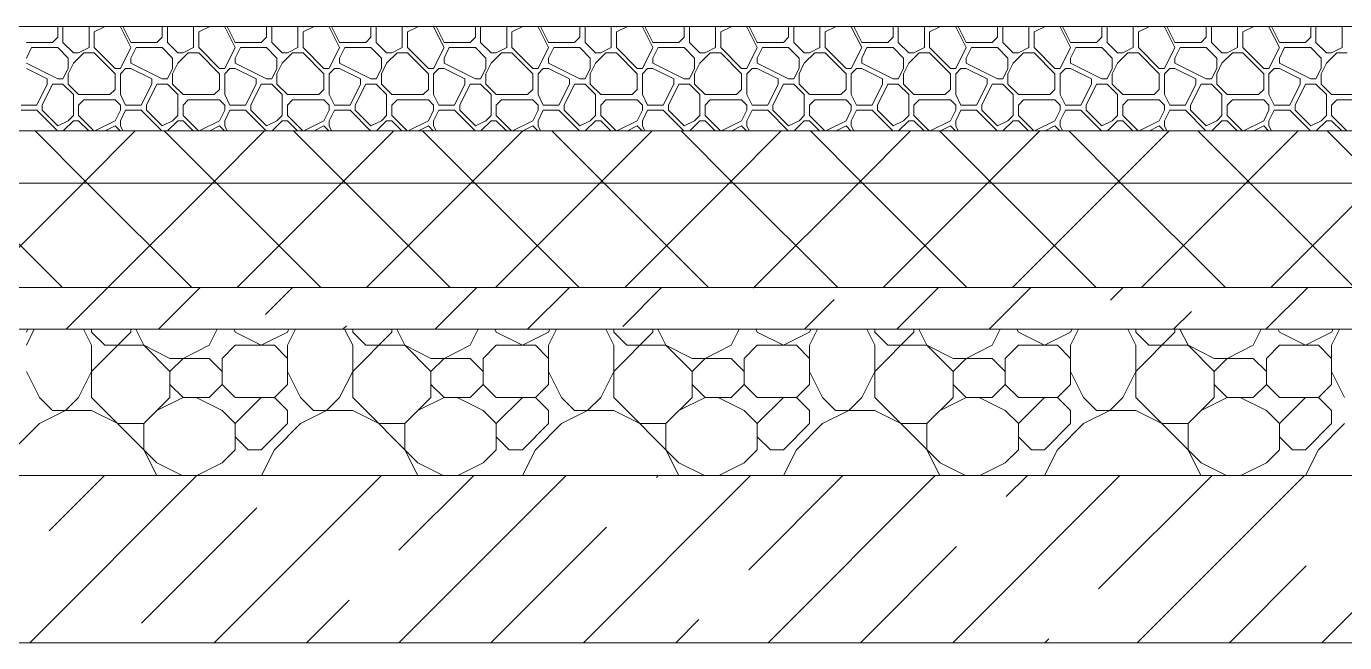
# Model space of a CAD drawing. Header units: millimetres. Extents: x 53645 to 137188, y 78097 to 135533.
# Drawn here: x 77882 to 79144, y 106200 to 106790 of the extents above; entities that cross this region are included whole.
import ezdxf

# ---------------------------------------------------------------- set-up
doc = ezdxf.new("R2010")
doc.units = ezdxf.units.MM
doc.layers.add('hatch', color=7, linetype='Continuous', lineweight=5)
doc.layers.add('Wall2', color=5, linetype='Continuous', lineweight=5)

msp = doc.modelspace()

# ---------------------------------------------------------------- linework, layer by layer
at = {"layer": 'hatch', "color": 251, "ltscale": 100}
for points in [[(77912, 106789.6), (77911.7, 106789.9)], [(77912, 106779.6), (77912, 106789.6)], [(77917, 106789.6), (77917.3, 106789.9)], [(77917, 106774.6), (77917, 106789.6)], [(77942, 106789.6), (77941.7, 106789.9)], [(77942, 106769.6), (77942, 106789.6)], [(77947, 106789.6), (77946.7, 106789.9)], [(77947, 106784.6), (77957.6, 106789.9)], [(77947, 106789.6), (77947.6, 106789.9)], [(77947, 106769.6), (77947, 106784.6)], [(77972, 106789.6), (77971.7, 106789.9)], [(77982, 106769.6), (77972, 106789.6)], [(77982, 106774.6), (77974.3, 106789.9)], [(78012, 106789.6), (78011.7, 106789.9)], [(78012, 106779.6), (78012, 106789.6)], [(78017, 106789.6), (78017.3, 106789.9)], [(78017, 106774.6), (78017, 106789.6)], [(78042, 106789.6), (78041.7, 106789.9)], [(78042, 106769.6), (78042, 106789.6)], [(78047, 106789.6), (78046.7, 106789.9)], [(78047, 106784.6), (78057.6, 106789.9)], [(78047, 106789.6), (78047.6, 106789.9)], [(78047, 106769.6), (78047, 106784.6)], [(78072, 106789.6), (78071.7, 106789.9)], [(78082, 106769.6), (78072, 106789.6)], [(78082, 106774.6), (78074.3, 106789.9)], [(78112, 106789.6), (78111.7, 106789.9)], [(78112, 106779.6), (78112, 106789.6)], [(78117, 106789.6), (78117.3, 106789.9)], [(78117, 106774.6), (78117, 106789.6)], [(78142, 106789.6), (78141.7, 106789.9)], [(78142, 106769.6), (78142, 106789.6)], [(78147, 106789.6), (78146.7, 106789.9)], [(78147, 106784.6), (78157.6, 106789.9)], [(78147, 106789.6), (78147.6, 106789.9)], [(78147, 106769.6), (78147, 106784.6)], [(78172, 106789.6), (78171.7, 106789.9)], [(78182, 106769.6), (78172, 106789.6)], [(78182, 106774.6), (78174.3, 106789.9)], [(78212, 106789.6), (78211.7, 106789.9)], [(78212, 106779.6), (78212, 106789.6)], [(78217, 106789.6), (78217.3, 106789.9)], [(78217, 106774.6), (78217, 106789.6)], [(78242, 106789.6), (78241.7, 106789.9)], [(78242, 106769.6), (78242, 106789.6)], [(78247, 106789.6), (78246.7, 106789.9)], [(78247, 106784.6), (78257.6, 106789.9)], [(78247, 106789.6), (78247.6, 106789.9)], [(78247, 106769.6), (78247, 106784.6)], [(78272, 106789.6), (78271.7, 106789.9)], [(78282, 106769.6), (78272, 106789.6)], [(78282, 106774.6), (78274.3, 106789.9)], [(78312, 106789.6), (78311.7, 106789.9)], [(78312, 106779.6), (78312, 106789.6)], [(78317, 106789.6), (78317.3, 106789.9)], [(78317, 106774.6), (78317, 106789.6)], [(78342, 106789.6), (78341.7, 106789.9)], [(78342, 106769.6), (78342, 106789.6)], [(78347, 106789.6), (78346.7, 106789.9)], [(78347, 106784.6), (78357.6, 106789.9)], [(78347, 106789.6), (78347.6, 106789.9)], [(78347, 106769.6), (78347, 106784.6)], [(78372, 106789.6), (78371.7, 106789.9)], [(78382, 106769.6), (78372, 106789.6)], [(78382, 106774.6), (78374.3, 106789.9)], [(78412, 106789.6), (78411.7, 106789.9)], [(78412, 106779.6), (78412, 106789.6)], [(78417, 106789.6), (78417.3, 106789.9)], [(78417, 106774.6), (78417, 106789.6)], [(78442, 106789.6), (78441.7, 106789.9)], [(78442, 106769.6), (78442, 106789.6)], [(78447, 106789.6), (78446.7, 106789.9)], [(78447, 106784.6), (78457.6, 106789.9)], [(78447, 106789.6), (78447.6, 106789.9)], [(78447, 106769.6), (78447, 106784.6)], [(78472, 106789.6), (78471.7, 106789.9)], [(78482, 106769.6), (78472, 106789.6)], [(78482, 106774.6), (78474.3, 106789.9)], [(78512, 106789.6), (78511.7, 106789.9)], [(78512, 106779.6), (78512, 106789.6)], [(78517, 106789.6), (78517.3, 106789.9)], [(78517, 106774.6), (78517, 106789.6)], [(78542, 106789.6), (78541.7, 106789.9)], [(78542, 106769.6), (78542, 106789.6)], [(78547, 106789.6), (78546.7, 106789.9)], [(78547, 106784.6), (78557.6, 106789.9)], [(78547, 106789.6), (78547.6, 106789.9)], [(78547, 106769.6), (78547, 106784.6)], [(78572, 106789.6), (78571.7, 106789.9)], [(78582, 106769.6), (78572, 106789.6)], [(78582, 106774.6), (78574.3, 106789.9)], [(78612, 106789.6), (78611.7, 106789.9)], [(78612, 106779.6), (78612, 106789.6)], [(78617, 106789.6), (78617.3, 106789.9)], [(78617, 106774.6), (78617, 106789.6)], [(78642, 106789.6), (78641.7, 106789.9)], [(78642, 106769.6), (78642, 106789.6)], [(78647, 106789.6), (78646.7, 106789.9)], [(78647, 106784.6), (78657.6, 106789.9)], [(78647, 106789.6), (78647.6, 106789.9)], [(78647, 106769.6), (78647, 106784.6)], [(78672, 106789.6), (78671.7, 106789.9)], [(78682, 106769.6), (78672, 106789.6)], [(78682, 106774.6), (78674.3, 106789.9)], [(78712, 106789.6), (78711.7, 106789.9)], [(78712, 106779.6), (78712, 106789.6)], [(78717, 106789.6), (78717.3, 106789.9)], [(78717, 106774.6), (78717, 106789.6)], [(78742, 106789.6), (78741.7, 106789.9)], [(78742, 106769.6), (78742, 106789.6)], [(78747, 106789.6), (78746.7, 106789.9)], [(78747, 106784.6), (78757.6, 106789.9)], [(78747, 106789.6), (78747.6, 106789.9)], [(78747, 106769.6), (78747, 106784.6)], [(78772, 106789.6), (78771.7, 106789.9)], [(78782, 106769.6), (78772, 106789.6)], [(78782, 106774.6), (78774.3, 106789.9)], [(78812, 106789.6), (78811.7, 106789.9)], [(78812, 106779.6), (78812, 106789.6)], [(78817, 106789.6), (78817.3, 106789.9)], [(78817, 106774.6), (78817, 106789.6)], [(78842, 106789.6), (78841.7, 106789.9)], [(78842, 106769.6), (78842, 106789.6)], [(78847, 106789.6), (78846.7, 106789.9)], [(78847, 106784.6), (78857.6, 106789.9)], [(78847, 106789.6), (78847.6, 106789.9)], [(78847, 106769.6), (78847, 106784.6)], [(78872, 106789.6), (78871.7, 106789.9)], [(78882, 106769.6), (78872, 106789.6)], [(78882, 106774.6), (78874.3, 106789.9)], [(78912, 106789.6), (78911.7, 106789.9)], [(78912, 106779.6), (78912, 106789.6)], [(78917, 106789.6), (78917.3, 106789.9)], [(78917, 106774.6), (78917, 106789.6)], [(78942, 106789.6), (78941.7, 106789.9)], [(78942, 106769.6), (78942, 106789.6)], [(78947, 106789.6), (78946.7, 106789.9)], [(78947, 106784.6), (78957.6, 106789.9)], [(78947, 106789.6), (78947.6, 106789.9)], [(78947, 106769.6), (78947, 106784.6)], [(78972, 106789.6), (78971.7, 106789.9)], [(78982, 106769.6), (78972, 106789.6)], [(78982, 106774.6), (78974.3, 106789.9)], [(79012, 106789.6), (79011.7, 106789.9)], [(79012, 106779.6), (79012, 106789.6)], [(79017, 106789.6), (79017.3, 106789.9)], [(79017, 106774.6), (79017, 106789.6)], [(79042, 106789.6), (79041.7, 106789.9)], [(79042, 106769.6), (79042, 106789.6)], [(79047, 106789.6), (79046.7, 106789.9)], [(79047, 106784.6), (79057.6, 106789.9)], [(79047, 106789.6), (79047.6, 106789.9)], [(79047, 106769.6), (79047, 106784.6)], [(79072, 106789.6), (79071.7, 106789.9)], [(79082, 106769.6), (79072, 106789.6)], [(79082, 106774.6), (79074.3, 106789.9)], [(79112, 106789.6), (79111.7, 106789.9)], [(79112, 106779.6), (79112, 106789.6)], [(79117, 106789.6), (79117.3, 106789.9)], [(79117, 106774.6), (79117, 106789.6)], [(79142, 106789.6), (79141.7, 106789.9)], [(79142, 106769.6), (79142, 106789.6)], [(77882, 106774.6), (77907, 106774.6)], [(77882, 106759.6), (77887, 106769.6)], [(77887, 106769.6), (77912, 106769.6)], [(77907, 106774.6), (77912, 106779.6)], [(77922, 106759.6), (77912, 106769.6)], [(77927, 106764.6), (77917, 106774.6)], [(77932, 106764.6), (77942, 106769.6)], [(77967, 106749.6), (77947, 106769.6)], [(77982, 106774.6), (78007, 106774.6)], [(77982, 106759.6), (77987, 106769.6)], [(77987, 106769.6), (78012, 106769.6)], [(78007, 106774.6), (78012, 106779.6)], [(78022, 106759.6), (78012, 106769.6)], [(78027, 106764.6), (78017, 106774.6)], [(78032, 106764.6), (78042, 106769.6)], [(78067, 106749.6), (78047, 106769.6)], [(78082, 106774.6), (78107, 106774.6)], [(78082, 106759.6), (78087, 106769.6)], [(78087, 106769.6), (78112, 106769.6)], [(78107, 106774.6), (78112, 106779.6)], [(78122, 106759.6), (78112, 106769.6)], [(78127, 106764.6), (78117, 106774.6)], [(78132, 106764.6), (78142, 106769.6)], [(78167, 106749.6), (78147, 106769.6)], [(78182, 106774.6), (78207, 106774.6)], [(78182, 106759.6), (78187, 106769.6)], [(78187, 106769.6), (78212, 106769.6)], [(78207, 106774.6), (78212, 106779.6)], [(78222, 106759.6), (78212, 106769.6)], [(78227, 106764.6), (78217, 106774.6)], [(78232, 106764.6), (78242, 106769.6)], [(78267, 106749.6), (78247, 106769.6)], [(78282, 106774.6), (78307, 106774.6)], [(78282, 106759.6), (78287, 106769.6)], [(78287, 106769.6), (78312, 106769.6)], [(78307, 106774.6), (78312, 106779.6)], [(78322, 106759.6), (78312, 106769.6)], [(78327, 106764.6), (78317, 106774.6)], [(78332, 106764.6), (78342, 106769.6)], [(78367, 106749.6), (78347, 106769.6)], [(78382, 106774.6), (78407, 106774.6)], [(78382, 106759.6), (78387, 106769.6)], [(78387, 106769.6), (78412, 106769.6)], [(78407, 106774.6), (78412, 106779.6)], [(78422, 106759.6), (78412, 106769.6)], [(78427, 106764.6), (78417, 106774.6)], [(78432, 106764.6), (78442, 106769.6)], [(78467, 106749.6), (78447, 106769.6)], [(78482, 106774.6), (78507, 106774.6)], [(78482, 106759.6), (78487, 106769.6)], [(78487, 106769.6), (78512, 106769.6)], [(78507, 106774.6), (78512, 106779.6)], [(78522, 106759.6), (78512, 106769.6)], [(78527, 106764.6), (78517, 106774.6)], [(78532, 106764.6), (78542, 106769.6)], [(78567, 106749.6), (78547, 106769.6)], [(78582, 106774.6), (78607, 106774.6)], [(78582, 106759.6), (78587, 106769.6)], [(78587, 106769.6), (78612, 106769.6)], [(78607, 106774.6), (78612, 106779.6)], [(78622, 106759.6), (78612, 106769.6)], [(78627, 106764.6), (78617, 106774.6)], [(78632, 106764.6), (78642, 106769.6)], [(78667, 106749.6), (78647, 106769.6)], [(78682, 106774.6), (78707, 106774.6)], [(78682, 106759.6), (78687, 106769.6)], [(78687, 106769.6), (78712, 106769.6)], [(78707, 106774.6), (78712, 106779.6)], [(78722, 106759.6), (78712, 106769.6)], [(78727, 106764.6), (78717, 106774.6)], [(78732, 106764.6), (78742, 106769.6)], [(78767, 106749.6), (78747, 106769.6)], [(78782, 106774.6), (78807, 106774.6)], [(78782, 106759.6), (78787, 106769.6)], [(78787, 106769.6), (78812, 106769.6)], [(78807, 106774.6), (78812, 106779.6)], [(78822, 106759.6), (78812, 106769.6)], [(78827, 106764.6), (78817, 106774.6)], [(78832, 106764.6), (78842, 106769.6)], [(78867, 106749.6), (78847, 106769.6)], [(78882, 106774.6), (78907, 106774.6)], [(78882, 106759.6), (78887, 106769.6)], [(78887, 106769.6), (78912, 106769.6)], [(78907, 106774.6), (78912, 106779.6)], [(78922, 106759.6), (78912, 106769.6)], [(78927, 106764.6), (78917, 106774.6)], [(78932, 106764.6), (78942, 106769.6)], [(78967, 106749.6), (78947, 106769.6)], [(78982, 106774.6), (79007, 106774.6)], [(78982, 106759.6), (78987, 106769.6)], [(78987, 106769.6), (79012, 106769.6)], [(79007, 106774.6), (79012, 106779.6)], [(79022, 106759.6), (79012, 106769.6)], [(79027, 106764.6), (79017, 106774.6)], [(79032, 106764.6), (79042, 106769.6)], [(79067, 106749.6), (79047, 106769.6)], [(79082, 106774.6), (79107, 106774.6)], [(79082, 106759.6), (79087, 106769.6)], [(79087, 106769.6), (79112, 106769.6)], [(79107, 106774.6), (79112, 106779.6)], [(79122, 106759.6), (79112, 106769.6)], [(79127, 106764.6), (79117, 106774.6)], [(79132, 106764.6), (79142, 106769.6)], [(77922, 106749.6), (77922, 106759.6)], [(77927, 106764.6), (77932, 106764.6)], [(77927, 106754.6), (77937, 106764.6)], [(77937, 106764.6), (77947, 106764.6)], [(77967, 106744.6), (77947, 106764.6)], [(77972, 106749.6), (77982, 106769.6)], [(77982, 106754.6), (77982, 106759.6)], [(78022, 106749.6), (78022, 106759.6)], [(78027, 106764.6), (78032, 106764.6)], [(78027, 106754.6), (78037, 106764.6)], [(78037, 106764.6), (78047, 106764.6)], [(78067, 106744.6), (78047, 106764.6)], [(78072, 106749.6), (78082, 106769.6)], [(78082, 106754.6), (78082, 106759.6)], [(78122, 106749.6), (78122, 106759.6)], [(78127, 106764.6), (78132, 106764.6)], [(78127, 106754.6), (78137, 106764.6)], [(78137, 106764.6), (78147, 106764.6)], [(78167, 106744.6), (78147, 106764.6)], [(78172, 106749.6), (78182, 106769.6)], [(78182, 106754.6), (78182, 106759.6)], [(78222, 106749.6), (78222, 106759.6)], [(78227, 106764.6), (78232, 106764.6)], [(78227, 106754.6), (78237, 106764.6)], [(78237, 106764.6), (78247, 106764.6)], [(78267, 106744.6), (78247, 106764.6)], [(78272, 106749.6), (78282, 106769.6)], [(78282, 106754.6), (78282, 106759.6)], [(78322, 106749.6), (78322, 106759.6)], [(78327, 106764.6), (78332, 106764.6)], [(78327, 106754.6), (78337, 106764.6)], [(78337, 106764.6), (78347, 106764.6)], [(78367, 106744.6), (78347, 106764.6)], [(78372, 106749.6), (78382, 106769.6)], [(78382, 106754.6), (78382, 106759.6)], [(78422, 106749.6), (78422, 106759.6)], [(78427, 106764.6), (78432, 106764.6)], [(78427, 106754.6), (78437, 106764.6)], [(78437, 106764.6), (78447, 106764.6)], [(78467, 106744.6), (78447, 106764.6)], [(78472, 106749.6), (78482, 106769.6)], [(78482, 106754.6), (78482, 106759.6)], [(78522, 106749.6), (78522, 106759.6)], [(78527, 106764.6), (78532, 106764.6)], [(78527, 106754.6), (78537, 106764.6)], [(78537, 106764.6), (78547, 106764.6)], [(78567, 106744.6), (78547, 106764.6)], [(78572, 106749.6), (78582, 106769.6)], [(78582, 106754.6), (78582, 106759.6)], [(78622, 106749.6), (78622, 106759.6)], [(78627, 106764.6), (78632, 106764.6)], [(78627, 106754.6), (78637, 106764.6)], [(78637, 106764.6), (78647, 106764.6)], [(78667, 106744.6), (78647, 106764.6)], [(78672, 106749.6), (78682, 106769.6)], [(78682, 106754.6), (78682, 106759.6)], [(78722, 106749.6), (78722, 106759.6)], [(78727, 106764.6), (78732, 106764.6)], [(78727, 106754.6), (78737, 106764.6)], [(78737, 106764.6), (78747, 106764.6)], [(78767, 106744.6), (78747, 106764.6)], [(78772, 106749.6), (78782, 106769.6)], [(78782, 106754.6), (78782, 106759.6)], [(78822, 106749.6), (78822, 106759.6)], [(78827, 106764.6), (78832, 106764.6)], [(78827, 106754.6), (78837, 106764.6)], [(78837, 106764.6), (78847, 106764.6)], [(78867, 106744.6), (78847, 106764.6)], [(78872, 106749.6), (78882, 106769.6)], [(78882, 106754.6), (78882, 106759.6)], [(78922, 106749.6), (78922, 106759.6)], [(78927, 106764.6), (78932, 106764.6)], [(78927, 106754.6), (78937, 106764.6)], [(78937, 106764.6), (78947, 106764.6)], [(78967, 106744.6), (78947, 106764.6)], [(78972, 106749.6), (78982, 106769.6)], [(78982, 106754.6), (78982, 106759.6)], [(79022, 106749.6), (79022, 106759.6)], [(79027, 106764.6), (79032, 106764.6)], [(79027, 106754.6), (79037, 106764.6)], [(79037, 106764.6), (79047, 106764.6)], [(79067, 106744.6), (79047, 106764.6)], [(79072, 106749.6), (79082, 106769.6)], [(79082, 106754.6), (79082, 106759.6)], [(79122, 106749.6), (79122, 106759.6)], [(79127, 106764.6), (79132, 106764.6)], [(79127, 106754.6), (79137, 106764.6)], [(79137, 106764.6), (79147, 106764.6)], [(77912, 106739.6), (77882, 106754.6)], [(77902, 106739.6), (77882, 106749.6)], [(77917, 106739.6), (77922, 106749.6)], [(77917, 106739.6), (77922, 106749.6)], [(77922, 106744.6), (77927, 106754.6)], [(77922, 106734.6), (77922, 106744.6)], [(77967, 106749.6), (77972, 106749.6)], [(77967, 106729.6), (77967, 106744.6)], [(77972, 106744.6), (77977, 106749.6)], [(77972, 106724.6), (77972, 106744.6)], [(77977, 106749.6), (77982, 106749.6)], [(78012, 106739.6), (77982, 106754.6)], [(78002, 106739.6), (77982, 106749.6)], [(78017, 106739.6), (78022, 106749.6)], [(78017, 106739.6), (78022, 106749.6)], [(78022, 106744.6), (78027, 106754.6)], [(78022, 106734.6), (78022, 106744.6)], [(78067, 106749.6), (78072, 106749.6)], [(78067, 106729.6), (78067, 106744.6)], [(78072, 106744.6), (78077, 106749.6)], [(78072, 106724.6), (78072, 106744.6)], [(78077, 106749.6), (78082, 106749.6)], [(78112, 106739.6), (78082, 106754.6)], [(78102, 106739.6), (78082, 106749.6)], [(78117, 106739.6), (78122, 106749.6)], [(78117, 106739.6), (78122, 106749.6)], [(78122, 106744.6), (78127, 106754.6)], [(78122, 106734.6), (78122, 106744.6)], [(78167, 106749.6), (78172, 106749.6)], [(78167, 106729.6), (78167, 106744.6)], [(78172, 106744.6), (78177, 106749.6)], [(78172, 106724.6), (78172, 106744.6)], [(78177, 106749.6), (78182, 106749.6)], [(78212, 106739.6), (78182, 106754.6)], [(78202, 106739.6), (78182, 106749.6)], [(78217, 106739.6), (78222, 106749.6)], [(78217, 106739.6), (78222, 106749.6)], [(78222, 106744.6), (78227, 106754.6)], [(78222, 106734.6), (78222, 106744.6)], [(78267, 106749.6), (78272, 106749.6)], [(78267, 106729.6), (78267, 106744.6)], [(78272, 106744.6), (78277, 106749.6)], [(78272, 106724.6), (78272, 106744.6)], [(78277, 106749.6), (78282, 106749.6)], [(78312, 106739.6), (78282, 106754.6)], [(78302, 106739.6), (78282, 106749.6)], [(78317, 106739.6), (78322, 106749.6)], [(78317, 106739.6), (78322, 106749.6)], [(78322, 106744.6), (78327, 106754.6)], [(78322, 106734.6), (78322, 106744.6)], [(78367, 106749.6), (78372, 106749.6)], [(78367, 106729.6), (78367, 106744.6)], [(78372, 106744.6), (78377, 106749.6)], [(78372, 106724.6), (78372, 106744.6)], [(78377, 106749.6), (78382, 106749.6)], [(78412, 106739.6), (78382, 106754.6)], [(78402, 106739.6), (78382, 106749.6)], [(78417, 106739.6), (78422, 106749.6)], [(78417, 106739.6), (78422, 106749.6)], [(78422, 106744.6), (78427, 106754.6)], [(78422, 106734.6), (78422, 106744.6)], [(78467, 106749.6), (78472, 106749.6)], [(78467, 106729.6), (78467, 106744.6)], [(78472, 106744.6), (78477, 106749.6)], [(78472, 106724.6), (78472, 106744.6)], [(78477, 106749.6), (78482, 106749.6)], [(78512, 106739.6), (78482, 106754.6)], [(78502, 106739.6), (78482, 106749.6)], [(78517, 106739.6), (78522, 106749.6)], [(78517, 106739.6), (78522, 106749.6)], [(78522, 106744.6), (78527, 106754.6)], [(78522, 106734.6), (78522, 106744.6)], [(78567, 106749.6), (78572, 106749.6)], [(78567, 106729.6), (78567, 106744.6)], [(78572, 106744.6), (78577, 106749.6)], [(78572, 106724.6), (78572, 106744.6)], [(78577, 106749.6), (78582, 106749.6)], [(78612, 106739.6), (78582, 106754.6)], [(78602, 106739.6), (78582, 106749.6)], [(78617, 106739.6), (78622, 106749.6)], [(78617, 106739.6), (78622, 106749.6)], [(78622, 106744.6), (78627, 106754.6)], [(78622, 106734.6), (78622, 106744.6)], [(78667, 106749.6), (78672, 106749.6)], [(78667, 106729.6), (78667, 106744.6)], [(78672, 106744.6), (78677, 106749.6)], [(78672, 106724.6), (78672, 106744.6)], [(78677, 106749.6), (78682, 106749.6)], [(78712, 106739.6), (78682, 106754.6)], [(78702, 106739.6), (78682, 106749.6)], [(78717, 106739.6), (78722, 106749.6)], [(78717, 106739.6), (78722, 106749.6)], [(78722, 106744.6), (78727, 106754.6)], [(78722, 106734.6), (78722, 106744.6)], [(78767, 106749.6), (78772, 106749.6)], [(78767, 106729.6), (78767, 106744.6)], [(78772, 106744.6), (78777, 106749.6)], [(78772, 106724.6), (78772, 106744.6)], [(78777, 106749.6), (78782, 106749.6)], [(78812, 106739.6), (78782, 106754.6)], [(78802, 106739.6), (78782, 106749.6)], [(78817, 106739.6), (78822, 106749.6)], [(78817, 106739.6), (78822, 106749.6)], [(78822, 106744.6), (78827, 106754.6)], [(78822, 106734.6), (78822, 106744.6)], [(78867, 106749.6), (78872, 106749.6)], [(78867, 106729.6), (78867, 106744.6)], [(78872, 106744.6), (78877, 106749.6)], [(78872, 106724.6), (78872, 106744.6)], [(78877, 106749.6), (78882, 106749.6)], [(78912, 106739.6), (78882, 106754.6)], [(78902, 106739.6), (78882, 106749.6)], [(78917, 106739.6), (78922, 106749.6)], [(78917, 106739.6), (78922, 106749.6)], [(78922, 106744.6), (78927, 106754.6)], [(78922, 106734.6), (78922, 106744.6)], [(78967, 106749.6), (78972, 106749.6)], [(78967, 106729.6), (78967, 106744.6)], [(78972, 106744.6), (78977, 106749.6)], [(78972, 106724.6), (78972, 106744.6)], [(78977, 106749.6), (78982, 106749.6)], [(79012, 106739.6), (78982, 106754.6)], [(79002, 106739.6), (78982, 106749.6)], [(79017, 106739.6), (79022, 106749.6)], [(79017, 106739.6), (79022, 106749.6)], [(79022, 106744.6), (79027, 106754.6)], [(79022, 106734.6), (79022, 106744.6)], [(79067, 106749.6), (79072, 106749.6)], [(79067, 106729.6), (79067, 106744.6)], [(79072, 106744.6), (79077, 106749.6)], [(79072, 106724.6), (79072, 106744.6)], [(79077, 106749.6), (79082, 106749.6)], [(79112, 106739.6), (79082, 106754.6)], [(79102, 106739.6), (79082, 106749.6)], [(79117, 106739.6), (79122, 106749.6)], [(79117, 106739.6), (79122, 106749.6)], [(79122, 106744.6), (79127, 106754.6)], [(79122, 106734.6), (79122, 106744.6)], [(77892, 106714.6), (77902, 106734.6)], [(77897, 106714.6), (77907, 106734.6)], [(77902, 106734.6), (77902, 106739.6)], [(77907, 106734.6), (77917, 106734.6)], [(77912, 106739.6), (77917, 106739.6)], [(77927, 106724.6), (77917, 106734.6)], [(77932, 106724.6), (77922, 106734.6)], [(77992, 106714.6), (78002, 106734.6)], [(77997, 106714.6), (78007, 106734.6)], [(78002, 106734.6), (78002, 106739.6)], [(78007, 106734.6), (78017, 106734.6)], [(78012, 106739.6), (78017, 106739.6)], [(78027, 106724.6), (78017, 106734.6)], [(78032, 106724.6), (78022, 106734.6)], [(78092, 106714.6), (78102, 106734.6)], [(78097, 106714.6), (78107, 106734.6)], [(78102, 106734.6), (78102, 106739.6)], [(78107, 106734.6), (78117, 106734.6)], [(78112, 106739.6), (78117, 106739.6)], [(78127, 106724.6), (78117, 106734.6)], [(78132, 106724.6), (78122, 106734.6)], [(78192, 106714.6), (78202, 106734.6)], [(78197, 106714.6), (78207, 106734.6)], [(78202, 106734.6), (78202, 106739.6)], [(78207, 106734.6), (78217, 106734.6)], [(78212, 106739.6), (78217, 106739.6)], [(78227, 106724.6), (78217, 106734.6)], [(78232, 106724.6), (78222, 106734.6)], [(78292, 106714.6), (78302, 106734.6)], [(78297, 106714.6), (78307, 106734.6)], [(78302, 106734.6), (78302, 106739.6)], [(78307, 106734.6), (78317, 106734.6)], [(78312, 106739.6), (78317, 106739.6)], [(78327, 106724.6), (78317, 106734.6)], [(78332, 106724.6), (78322, 106734.6)], [(78392, 106714.6), (78402, 106734.6)], [(78397, 106714.6), (78407, 106734.6)], [(78402, 106734.6), (78402, 106739.6)], [(78407, 106734.6), (78417, 106734.6)], [(78412, 106739.6), (78417, 106739.6)], [(78427, 106724.6), (78417, 106734.6)], [(78432, 106724.6), (78422, 106734.6)], [(78492, 106714.6), (78502, 106734.6)], [(78497, 106714.6), (78507, 106734.6)], [(78502, 106734.6), (78502, 106739.6)], [(78507, 106734.6), (78517, 106734.6)], [(78512, 106739.6), (78517, 106739.6)], [(78527, 106724.6), (78517, 106734.6)], [(78532, 106724.6), (78522, 106734.6)], [(78592, 106714.6), (78602, 106734.6)], [(78597, 106714.6), (78607, 106734.6)], [(78602, 106734.6), (78602, 106739.6)], [(78607, 106734.6), (78617, 106734.6)], [(78612, 106739.6), (78617, 106739.6)], [(78627, 106724.6), (78617, 106734.6)], [(78632, 106724.6), (78622, 106734.6)], [(78692, 106714.6), (78702, 106734.6)], [(78697, 106714.6), (78707, 106734.6)], [(78702, 106734.6), (78702, 106739.6)], [(78707, 106734.6), (78717, 106734.6)], [(78712, 106739.6), (78717, 106739.6)], [(78727, 106724.6), (78717, 106734.6)], [(78732, 106724.6), (78722, 106734.6)], [(78792, 106714.6), (78802, 106734.6)], [(78797, 106714.6), (78807, 106734.6)], [(78802, 106734.6), (78802, 106739.6)], [(78807, 106734.6), (78817, 106734.6)], [(78812, 106739.6), (78817, 106739.6)], [(78827, 106724.6), (78817, 106734.6)], [(78832, 106724.6), (78822, 106734.6)], [(78892, 106714.6), (78902, 106734.6)], [(78897, 106714.6), (78907, 106734.6)], [(78902, 106734.6), (78902, 106739.6)], [(78907, 106734.6), (78917, 106734.6)], [(78912, 106739.6), (78917, 106739.6)], [(78927, 106724.6), (78917, 106734.6)], [(78932, 106724.6), (78922, 106734.6)], [(78992, 106714.6), (79002, 106734.6)], [(78997, 106714.6), (79007, 106734.6)], [(79002, 106734.6), (79002, 106739.6)], [(79007, 106734.6), (79017, 106734.6)], [(79012, 106739.6), (79017, 106739.6)], [(79027, 106724.6), (79017, 106734.6)], [(79032, 106724.6), (79022, 106734.6)], [(79092, 106714.6), (79102, 106734.6)], [(79097, 106714.6), (79107, 106734.6)], [(79102, 106734.6), (79102, 106739.6)], [(79107, 106734.6), (79117, 106734.6)], [(79112, 106739.6), (79117, 106739.6)], [(79127, 106724.6), (79117, 106734.6)], [(79132, 106724.6), (79122, 106734.6)], [(77927, 106704.6), (77927, 106724.6)], [(77932, 106724.6), (77962, 106724.6)], [(77932, 106714.6), (77937, 106719.6)], [(77937, 106719.6), (77967, 106719.6)], [(77962, 106724.6), (77967, 106729.6)], [(77972, 106714.6), (77967, 106719.6)], [(77977, 106714.6), (77972, 106724.6)], [(78027, 106704.6), (78027, 106724.6)], [(78032, 106724.6), (78062, 106724.6)], [(78032, 106714.6), (78037, 106719.6)], [(78037, 106719.6), (78067, 106719.6)], [(78062, 106724.6), (78067, 106729.6)], [(78072, 106714.6), (78067, 106719.6)], [(78077, 106714.6), (78072, 106724.6)], [(78127, 106704.6), (78127, 106724.6)], [(78132, 106724.6), (78162, 106724.6)], [(78132, 106714.6), (78137, 106719.6)], [(78137, 106719.6), (78167, 106719.6)], [(78162, 106724.6), (78167, 106729.6)], [(78172, 106714.6), (78167, 106719.6)], [(78177, 106714.6), (78172, 106724.6)], [(78227, 106704.6), (78227, 106724.6)], [(78232, 106724.6), (78262, 106724.6)], [(78232, 106714.6), (78237, 106719.6)], [(78237, 106719.6), (78267, 106719.6)], [(78262, 106724.6), (78267, 106729.6)], [(78272, 106714.6), (78267, 106719.6)], [(78277, 106714.6), (78272, 106724.6)], [(78327, 106704.6), (78327, 106724.6)], [(78332, 106724.6), (78362, 106724.6)], [(78332, 106714.6), (78337, 106719.6)], [(78337, 106719.6), (78367, 106719.6)], [(78362, 106724.6), (78367, 106729.6)], [(78372, 106714.6), (78367, 106719.6)], [(78377, 106714.6), (78372, 106724.6)], [(78427, 106704.6), (78427, 106724.6)], [(78432, 106724.6), (78462, 106724.6)], [(78432, 106714.6), (78437, 106719.6)], [(78437, 106719.6), (78467, 106719.6)], [(78462, 106724.6), (78467, 106729.6)], [(78472, 106714.6), (78467, 106719.6)], [(78477, 106714.6), (78472, 106724.6)], [(78527, 106704.6), (78527, 106724.6)], [(78532, 106724.6), (78562, 106724.6)], [(78532, 106714.6), (78537, 106719.6)], [(78537, 106719.6), (78567, 106719.6)], [(78562, 106724.6), (78567, 106729.6)], [(78572, 106714.6), (78567, 106719.6)], [(78577, 106714.6), (78572, 106724.6)], [(78627, 106704.6), (78627, 106724.6)], [(78632, 106724.6), (78662, 106724.6)], [(78632, 106714.6), (78637, 106719.6)], [(78637, 106719.6), (78667, 106719.6)], [(78662, 106724.6), (78667, 106729.6)], [(78672, 106714.6), (78667, 106719.6)], [(78677, 106714.6), (78672, 106724.6)], [(78727, 106704.6), (78727, 106724.6)], [(78732, 106724.6), (78762, 106724.6)], [(78732, 106714.6), (78737, 106719.6)], [(78737, 106719.6), (78767, 106719.6)], [(78762, 106724.6), (78767, 106729.6)], [(78772, 106714.6), (78767, 106719.6)], [(78777, 106714.6), (78772, 106724.6)], [(78827, 106704.6), (78827, 106724.6)], [(78832, 106724.6), (78862, 106724.6)], [(78832, 106714.6), (78837, 106719.6)], [(78837, 106719.6), (78867, 106719.6)], [(78862, 106724.6), (78867, 106729.6)], [(78872, 106714.6), (78867, 106719.6)], [(78877, 106714.6), (78872, 106724.6)], [(78927, 106704.6), (78927, 106724.6)], [(78932, 106724.6), (78962, 106724.6)], [(78932, 106714.6), (78937, 106719.6)], [(78937, 106719.6), (78967, 106719.6)], [(78962, 106724.6), (78967, 106729.6)], [(78972, 106714.6), (78967, 106719.6)], [(78977, 106714.6), (78972, 106724.6)], [(79027, 106704.6), (79027, 106724.6)], [(79032, 106724.6), (79062, 106724.6)], [(79032, 106714.6), (79037, 106719.6)], [(79037, 106719.6), (79067, 106719.6)], [(79062, 106724.6), (79067, 106729.6)], [(79072, 106714.6), (79067, 106719.6)], [(79077, 106714.6), (79072, 106724.6)], [(79127, 106704.6), (79127, 106724.6)], [(79132, 106724.6), (79162, 106724.6)], [(79132, 106714.6), (79137, 106719.6)], [(79137, 106719.6), (79167, 106719.6)], [(77877, 106714.6), (77892, 106714.6)], [(77877, 106709.6), (77892, 106709.6)], [(77911.7, 106689.9), (77892, 106709.6)], [(77897, 106709.6), (77897, 106714.6)], [(77912, 106694.6), (77897, 106709.6)], [(77932, 106704.6), (77932, 106714.6)], [(77967, 106699.6), (77972, 106709.6)], [(77972, 106709.6), (77972, 106714.6)], [(77972, 106699.6), (77977, 106709.6)], [(77977, 106714.6), (77992, 106714.6)], [(77977, 106709.6), (77992, 106709.6)], [(78011.7, 106689.9), (77992, 106709.6)], [(77997, 106709.6), (77997, 106714.6)], [(78012, 106694.6), (77997, 106709.6)], [(78032, 106704.6), (78032, 106714.6)], [(78067, 106699.6), (78072, 106709.6)], [(78072, 106709.6), (78072, 106714.6)], [(78072, 106699.6), (78077, 106709.6)], [(78077, 106714.6), (78092, 106714.6)], [(78077, 106709.6), (78092, 106709.6)], [(78111.7, 106689.9), (78092, 106709.6)], [(78097, 106709.6), (78097, 106714.6)], [(78112, 106694.6), (78097, 106709.6)], [(78132, 106704.6), (78132, 106714.6)], [(78167, 106699.6), (78172, 106709.6)], [(78172, 106709.6), (78172, 106714.6)], [(78172, 106699.6), (78177, 106709.6)], [(78177, 106714.6), (78192, 106714.6)], [(78177, 106709.6), (78192, 106709.6)], [(78211.7, 106689.9), (78192, 106709.6)], [(78197, 106709.6), (78197, 106714.6)], [(78212, 106694.6), (78197, 106709.6)], [(78232, 106704.6), (78232, 106714.6)], [(78267, 106699.6), (78272, 106709.6)], [(78272, 106709.6), (78272, 106714.6)], [(78272, 106699.6), (78277, 106709.6)], [(78277, 106714.6), (78292, 106714.6)], [(78277, 106709.6), (78292, 106709.6)], [(78311.7, 106689.9), (78292, 106709.6)], [(78297, 106709.6), (78297, 106714.6)], [(78312, 106694.6), (78297, 106709.6)], [(78332, 106704.6), (78332, 106714.6)], [(78367, 106699.6), (78372, 106709.6)], [(78372, 106709.6), (78372, 106714.6)], [(78372, 106699.6), (78377, 106709.6)], [(78377, 106714.6), (78392, 106714.6)], [(78377, 106709.6), (78392, 106709.6)], [(78411.7, 106689.9), (78392, 106709.6)], [(78397, 106709.6), (78397, 106714.6)], [(78412, 106694.6), (78397, 106709.6)], [(78432, 106704.6), (78432, 106714.6)], [(78467, 106699.6), (78472, 106709.6)], [(78472, 106709.6), (78472, 106714.6)], [(78472, 106699.6), (78477, 106709.6)], [(78477, 106714.6), (78492, 106714.6)], [(78477, 106709.6), (78492, 106709.6)], [(78511.7, 106689.9), (78492, 106709.6)], [(78497, 106709.6), (78497, 106714.6)], [(78512, 106694.6), (78497, 106709.6)], [(78532, 106704.6), (78532, 106714.6)], [(78567, 106699.6), (78572, 106709.6)], [(78572, 106709.6), (78572, 106714.6)], [(78572, 106699.6), (78577, 106709.6)], [(78577, 106714.6), (78592, 106714.6)], [(78577, 106709.6), (78592, 106709.6)], [(78611.7, 106689.9), (78592, 106709.6)], [(78597, 106709.6), (78597, 106714.6)], [(78612, 106694.6), (78597, 106709.6)], [(78632, 106704.6), (78632, 106714.6)], [(78667, 106699.6), (78672, 106709.6)], [(78672, 106709.6), (78672, 106714.6)], [(78672, 106699.6), (78677, 106709.6)], [(78677, 106714.6), (78692, 106714.6)], [(78677, 106709.6), (78692, 106709.6)], [(78711.7, 106689.9), (78692, 106709.6)], [(78697, 106709.6), (78697, 106714.6)], [(78712, 106694.6), (78697, 106709.6)], [(78732, 106704.6), (78732, 106714.6)], [(78767, 106699.6), (78772, 106709.6)], [(78772, 106709.6), (78772, 106714.6)], [(78772, 106699.6), (78777, 106709.6)], [(78777, 106714.6), (78792, 106714.6)], [(78777, 106709.6), (78792, 106709.6)], [(78811.7, 106689.9), (78792, 106709.6)], [(78797, 106709.6), (78797, 106714.6)], [(78812, 106694.6), (78797, 106709.6)], [(78832, 106704.6), (78832, 106714.6)], [(78867, 106699.6), (78872, 106709.6)], [(78872, 106709.6), (78872, 106714.6)], [(78872, 106699.6), (78877, 106709.6)], [(78877, 106714.6), (78892, 106714.6)], [(78877, 106709.6), (78892, 106709.6)], [(78911.7, 106689.9), (78892, 106709.6)], [(78897, 106709.6), (78897, 106714.6)], [(78912, 106694.6), (78897, 106709.6)], [(78932, 106704.6), (78932, 106714.6)], [(78967, 106699.6), (78972, 106709.6)], [(78972, 106709.6), (78972, 106714.6)], [(78972, 106699.6), (78977, 106709.6)], [(78977, 106714.6), (78992, 106714.6)], [(78977, 106709.6), (78992, 106709.6)], [(79011.7, 106689.9), (78992, 106709.6)], [(78997, 106709.6), (78997, 106714.6)], [(79012, 106694.6), (78997, 106709.6)], [(79032, 106704.6), (79032, 106714.6)], [(79067, 106699.6), (79072, 106709.6)], [(79072, 106709.6), (79072, 106714.6)], [(79072, 106699.6), (79077, 106709.6)], [(79077, 106714.6), (79092, 106714.6)], [(79077, 106709.6), (79092, 106709.6)], [(79111.7, 106689.9), (79092, 106709.6)], [(79097, 106709.6), (79097, 106714.6)], [(79112, 106694.6), (79097, 106709.6)], [(79132, 106704.6), (79132, 106714.6)], [(77912, 106694.6), (77922, 106699.6)], [(77917.3, 106689.9), (77927, 106699.6)], [(77922, 106699.6), (77927, 106704.6)], [(77927, 106699.6), (77932, 106699.6)], [(77946.7, 106689.9), (77932, 106704.6)], [(77941.7, 106689.9), (77932, 106699.6)], [(77947.6, 106689.9), (77967, 106699.6)], [(77957.6, 106689.9), (77967, 106694.6)], [(77971.7, 106689.9), (77967, 106694.6)], [(77972, 106694.6), (77972, 106699.6)], [(77974.3, 106689.9), (77972, 106694.6)], [(78012, 106694.6), (78022, 106699.6)], [(78017.3, 106689.9), (78027, 106699.6)], [(78022, 106699.6), (78027, 106704.6)], [(78027, 106699.6), (78032, 106699.6)], [(78046.7, 106689.9), (78032, 106704.6)], [(78041.7, 106689.9), (78032, 106699.6)], [(78047.6, 106689.9), (78067, 106699.6)], [(78057.6, 106689.9), (78067, 106694.6)], [(78071.7, 106689.9), (78067, 106694.6)], [(78072, 106694.6), (78072, 106699.6)], [(78074.3, 106689.9), (78072, 106694.6)], [(78112, 106694.6), (78122, 106699.6)], [(78117.3, 106689.9), (78127, 106699.6)], [(78122, 106699.6), (78127, 106704.6)], [(78127, 106699.6), (78132, 106699.6)], [(78146.7, 106689.9), (78132, 106704.6)], [(78141.7, 106689.9), (78132, 106699.6)], [(78147.6, 106689.9), (78167, 106699.6)], [(78157.6, 106689.9), (78167, 106694.6)], [(78171.7, 106689.9), (78167, 106694.6)], [(78172, 106694.6), (78172, 106699.6)], [(78174.3, 106689.9), (78172, 106694.6)], [(78212, 106694.6), (78222, 106699.6)], [(78217.3, 106689.9), (78227, 106699.6)], [(78222, 106699.6), (78227, 106704.6)], [(78227, 106699.6), (78232, 106699.6)], [(78246.7, 106689.9), (78232, 106704.6)], [(78241.7, 106689.9), (78232, 106699.6)], [(78247.6, 106689.9), (78267, 106699.6)], [(78257.6, 106689.9), (78267, 106694.6)], [(78271.7, 106689.9), (78267, 106694.6)], [(78272, 106694.6), (78272, 106699.6)], [(78274.3, 106689.9), (78272, 106694.6)], [(78312, 106694.6), (78322, 106699.6)], [(78317.3, 106689.9), (78327, 106699.6)], [(78322, 106699.6), (78327, 106704.6)], [(78327, 106699.6), (78332, 106699.6)], [(78346.7, 106689.9), (78332, 106704.6)], [(78341.7, 106689.9), (78332, 106699.6)], [(78347.6, 106689.9), (78367, 106699.6)], [(78357.6, 106689.9), (78367, 106694.6)], [(78371.7, 106689.9), (78367, 106694.6)], [(78372, 106694.6), (78372, 106699.6)], [(78374.3, 106689.9), (78372, 106694.6)], [(78412, 106694.6), (78422, 106699.6)], [(78417.3, 106689.9), (78427, 106699.6)], [(78422, 106699.6), (78427, 106704.6)], [(78427, 106699.6), (78432, 106699.6)], [(78446.7, 106689.9), (78432, 106704.6)], [(78441.7, 106689.9), (78432, 106699.6)], [(78447.6, 106689.9), (78467, 106699.6)], [(78457.6, 106689.9), (78467, 106694.6)], [(78471.7, 106689.9), (78467, 106694.6)], [(78472, 106694.6), (78472, 106699.6)], [(78474.3, 106689.9), (78472, 106694.6)], [(78512, 106694.6), (78522, 106699.6)], [(78517.3, 106689.9), (78527, 106699.6)], [(78522, 106699.6), (78527, 106704.6)], [(78527, 106699.6), (78532, 106699.6)], [(78546.7, 106689.9), (78532, 106704.6)], [(78541.7, 106689.9), (78532, 106699.6)], [(78547.6, 106689.9), (78567, 106699.6)], [(78557.6, 106689.9), (78567, 106694.6)], [(78571.7, 106689.9), (78567, 106694.6)], [(78572, 106694.6), (78572, 106699.6)], [(78574.3, 106689.9), (78572, 106694.6)], [(78612, 106694.6), (78622, 106699.6)], [(78617.3, 106689.9), (78627, 106699.6)], [(78622, 106699.6), (78627, 106704.6)], [(78627, 106699.6), (78632, 106699.6)], [(78646.7, 106689.9), (78632, 106704.6)], [(78641.7, 106689.9), (78632, 106699.6)], [(78647.6, 106689.9), (78667, 106699.6)], [(78657.6, 106689.9), (78667, 106694.6)], [(78671.7, 106689.9), (78667, 106694.6)], [(78672, 106694.6), (78672, 106699.6)], [(78674.3, 106689.9), (78672, 106694.6)], [(78712, 106694.6), (78722, 106699.6)], [(78717.3, 106689.9), (78727, 106699.6)], [(78722, 106699.6), (78727, 106704.6)], [(78727, 106699.6), (78732, 106699.6)], [(78746.7, 106689.9), (78732, 106704.6)], [(78741.7, 106689.9), (78732, 106699.6)], [(78747.6, 106689.9), (78767, 106699.6)], [(78757.6, 106689.9), (78767, 106694.6)], [(78771.7, 106689.9), (78767, 106694.6)], [(78772, 106694.6), (78772, 106699.6)], [(78774.3, 106689.9), (78772, 106694.6)], [(78812, 106694.6), (78822, 106699.6)], [(78817.3, 106689.9), (78827, 106699.6)], [(78822, 106699.6), (78827, 106704.6)], [(78827, 106699.6), (78832, 106699.6)], [(78846.7, 106689.9), (78832, 106704.6)], [(78841.7, 106689.9), (78832, 106699.6)], [(78847.6, 106689.9), (78867, 106699.6)], [(78857.6, 106689.9), (78867, 106694.6)], [(78871.7, 106689.9), (78867, 106694.6)], [(78872, 106694.6), (78872, 106699.6)], [(78874.3, 106689.9), (78872, 106694.6)], [(78912, 106694.6), (78922, 106699.6)], [(78917.3, 106689.9), (78927, 106699.6)], [(78922, 106699.6), (78927, 106704.6)], [(78927, 106699.6), (78932, 106699.6)], [(78946.7, 106689.9), (78932, 106704.6)], [(78941.7, 106689.9), (78932, 106699.6)], [(78947.6, 106689.9), (78967, 106699.6)], [(78957.6, 106689.9), (78967, 106694.6)], [(78971.7, 106689.9), (78967, 106694.6)], [(78972, 106694.6), (78972, 106699.6)], [(78974.3, 106689.9), (78972, 106694.6)], [(79012, 106694.6), (79022, 106699.6)], [(79017.3, 106689.9), (79027, 106699.6)], [(79022, 106699.6), (79027, 106704.6)], [(79027, 106699.6), (79032, 106699.6)], [(79046.7, 106689.9), (79032, 106704.6)], [(79041.7, 106689.9), (79032, 106699.6)], [(79047.6, 106689.9), (79067, 106699.6)], [(79057.6, 106689.9), (79067, 106694.6)], [(79071.7, 106689.9), (79067, 106694.6)], [(79072, 106694.6), (79072, 106699.6)], [(79074.3, 106689.9), (79072, 106694.6)], [(79112, 106694.6), (79122, 106699.6)], [(79117.3, 106689.9), (79127, 106699.6)], [(79122, 106699.6), (79127, 106704.6)], [(79127, 106699.6), (79132, 106699.6)], [(79146.7, 106689.9), (79132, 106704.6)], [(79141.7, 106689.9), (79132, 106699.6)], [(81536.9, 106689.9), (75406.9, 106689.9)], [(75406.9, 106689.9), (81536.9, 106689.9)], [(77940.3, 106639.9), (77890.3, 106689.9)], [(77936.3, 106639.9), (77986.3, 106689.9)], [(78064.1, 106639.9), (78014.1, 106689.9)], [(78060.1, 106639.9), (78110.1, 106689.9)], [(78187.8, 106639.9), (78137.8, 106689.9)], [(78183.8, 106639.9), (78233.8, 106689.9)], [(78311.5, 106639.9), (78261.5, 106689.9)], [(78307.6, 106639.9), (78357.6, 106689.9)], [(78435.3, 106639.9), (78385.3, 106689.9)], [(78431.3, 106639.9), (78481.3, 106689.9)], [(78559, 106639.9), (78509, 106689.9)], [(78555, 106639.9), (78605, 106689.9)], [(78682.8, 106639.9), (78632.8, 106689.9)], [(78678.8, 106639.9), (78728.8, 106689.9)], [(78806.5, 106639.9), (78756.5, 106689.9)], [(78802.5, 106639.9), (78852.5, 106689.9)], [(78930.3, 106639.9), (78880.3, 106689.9)], [(78926.3, 106639.9), (78976.3, 106689.9)], [(79054, 106639.9), (79004, 106689.9)], [(79050, 106639.9), (79100, 106689.9)], [(79177.7, 106639.9), (79127.7, 106689.9)], [(81536.9, 106639.9), (75406.9, 106639.9)], [(75406.9, 106639.9), (81536.9, 106639.9)], [(77916.6, 106539.9), (77816.6, 106639.9)], [(77836.3, 106539.9), (77936.3, 106639.9)], [(78040.3, 106539.9), (77940.3, 106639.9)], [(77960.1, 106539.9), (78060.1, 106639.9)], [(78164.1, 106539.9), (78064.1, 106639.9)], [(78083.8, 106539.9), (78183.8, 106639.9)], [(78287.8, 106539.9), (78187.8, 106639.9)], [(78207.6, 106539.9), (78307.6, 106639.9)], [(78411.5, 106539.9), (78311.5, 106639.9)], [(78331.3, 106539.9), (78431.3, 106639.9)], [(78535.3, 106539.9), (78435.3, 106639.9)], [(78455, 106539.9), (78555, 106639.9)], [(78659, 106539.9), (78559, 106639.9)], [(78578.8, 106539.9), (78678.8, 106639.9)], [(78782.8, 106539.9), (78682.8, 106639.9)], [(78702.5, 106539.9), (78802.5, 106639.9)], [(78906.5, 106539.9), (78806.5, 106639.9)], [(78826.3, 106539.9), (78926.3, 106639.9)], [(79030.3, 106539.9), (78930.3, 106639.9)], [(78950, 106539.9), (79050, 106639.9)], [(79154, 106539.9), (79054, 106639.9)], [(79073.8, 106539.9), (79173.8, 106639.9)], [(81536.9, 106539.9), (75406.9, 106539.9)], [(81536.9, 106539.9), (75406.9, 106539.9)], [(77920.1, 106499.9), (77960.1, 106539.9)], [(78008.5, 106499.9), (78048.5, 106539.9)], [(78111.1, 106514.2), (78136.8, 106539.9)], [(78273.6, 106499.9), (78313.5, 106539.9)], [(78362, 106499.9), (78402, 106539.9)], [(78453.2, 106502.7), (78490.4, 106539.9)], [(78578.3, 106539.4), (78578.8, 106539.9)], [(78715.6, 106499.9), (78755.6, 106539.9)], [(78804, 106499.9), (78844, 106539.9)], [(78920.3, 106527.9), (78932.3, 106539.9)], [(79069.1, 106499.9), (79109.1, 106539.9)], [(78627.2, 106499.9), (78655.6, 106528.4)], [(78980.7, 106499.9), (78997.7, 106516.9)], [(75406.9, 106499.9), (81536.9, 106499.9)], [(75406.9, 106499.9), (81536.9, 106499.9)], [(77882, 106484.6), (77889.6, 106499.9)], [(77882, 106497.1), (77883.4, 106499.9)], [(77944.5, 106484.6), (77936.8, 106499.9)], [(77944.5, 106497.1), (77944.5, 106499.9)], [(77944.5, 106459.6), (77982, 106497.1)], [(77957, 106484.6), (77944.5, 106497.1)], [(77982, 106497.1), (77982, 106499.9)], [(77994.5, 106484.6), (77986.8, 106499.9)], [(78057, 106484.6), (78064.6, 106499.9)], [(78082, 106497.1), (78080.6, 106499.9)], [(78107, 106484.6), (78082, 106497.1)], [(78107, 106484.6), (78132, 106497.1)], [(78132, 106484.6), (78139.6, 106499.9)], [(78132, 106497.1), (78133.4, 106499.9)], [(78185.2, 106499.9), (78188.5, 106503.2)], [(78194.5, 106484.6), (78186.8, 106499.9)], [(78194.5, 106497.1), (78194.5, 106499.9)], [(78194.5, 106459.6), (78232, 106497.1)], [(78207, 106484.6), (78194.5, 106497.1)], [(78232, 106497.1), (78232, 106499.9)], [(78244.5, 106484.6), (78236.8, 106499.9)], [(78307, 106484.6), (78314.6, 106499.9)], [(78332, 106497.1), (78330.6, 106499.9)], [(78357, 106484.6), (78332, 106497.1)], [(78357, 106484.6), (78382, 106497.1)], [(78382, 106484.6), (78389.6, 106499.9)], [(78382, 106497.1), (78383.4, 106499.9)], [(78444.5, 106484.6), (78436.8, 106499.9)], [(78444.5, 106497.1), (78444.5, 106499.9)], [(78444.5, 106459.6), (78482, 106497.1)], [(78457, 106484.6), (78444.5, 106497.1)], [(78482, 106497.1), (78482, 106499.9)], [(78494.5, 106484.6), (78486.8, 106499.9)], [(78557, 106484.6), (78564.6, 106499.9)], [(78582, 106497.1), (78580.6, 106499.9)], [(78607, 106484.6), (78582, 106497.1)], [(78607, 106484.6), (78632, 106497.1)], [(78632, 106484.6), (78639.6, 106499.9)], [(78632, 106497.1), (78633.4, 106499.9)], [(78694.5, 106484.6), (78686.8, 106499.9)], [(78694.5, 106497.1), (78694.5, 106499.9)], [(78694.5, 106459.6), (78732, 106497.1)], [(78707, 106484.6), (78694.5, 106497.1)], [(78732, 106497.1), (78732, 106499.9)], [(78744.5, 106484.6), (78736.8, 106499.9)], [(78807, 106484.6), (78814.6, 106499.9)], [(78832, 106497.1), (78830.6, 106499.9)], [(78857, 106484.6), (78832, 106497.1)], [(78857, 106484.6), (78882, 106497.1)], [(78882, 106484.6), (78889.6, 106499.9)], [(78882, 106497.1), (78883.4, 106499.9)], [(78944.5, 106484.6), (78936.8, 106499.9)], [(78944.5, 106497.1), (78944.5, 106499.9)], [(78944.5, 106459.6), (78982, 106497.1)], [(78957, 106484.6), (78944.5, 106497.1)], [(78982, 106497.1), (78982, 106499.9)], [(78994.5, 106484.6), (78986.8, 106499.9)], [(79057, 106484.6), (79064.6, 106499.9)], [(79082, 106497.1), (79080.6, 106499.9)], [(79107, 106484.6), (79082, 106497.1)], [(79107, 106484.6), (79132, 106497.1)], [(79132, 106484.6), (79139.6, 106499.9)], [(79132, 106497.1), (79133.4, 106499.9)], [(77944.5, 106434.6), (77944.5, 106484.6)], [(77957, 106484.6), (77994.5, 106484.6)], [(78019.5, 106459.6), (77994.5, 106484.6)], [(78019.5, 106472.1), (77994.5, 106484.6)], [(78032, 106472.1), (78057, 106484.6)], [(78069.5, 106472.1), (78082, 106484.6)], [(78082, 106484.6), (78119.5, 106484.6)], [(78132, 106472.1), (78119.5, 106484.6)], [(78132, 106447.1), (78132, 106484.6)], [(78194.5, 106434.6), (78194.5, 106484.6)], [(78207, 106484.6), (78244.5, 106484.6)], [(78269.5, 106459.6), (78244.5, 106484.6)], [(78269.5, 106472.1), (78244.5, 106484.6)], [(78282, 106472.1), (78307, 106484.6)], [(78319.5, 106472.1), (78332, 106484.6)], [(78332, 106484.6), (78369.5, 106484.6)], [(78382, 106472.1), (78369.5, 106484.6)], [(78382, 106447.1), (78382, 106484.6)], [(78444.5, 106434.6), (78444.5, 106484.6)], [(78457, 106484.6), (78494.5, 106484.6)], [(78519.5, 106459.6), (78494.5, 106484.6)], [(78519.5, 106472.1), (78494.5, 106484.6)], [(78532, 106472.1), (78557, 106484.6)], [(78569.5, 106472.1), (78582, 106484.6)], [(78582, 106484.6), (78619.5, 106484.6)], [(78632, 106472.1), (78619.5, 106484.6)], [(78632, 106447.1), (78632, 106484.6)], [(78694.5, 106434.6), (78694.5, 106484.6)], [(78707, 106484.6), (78744.5, 106484.6)], [(78769.5, 106459.6), (78744.5, 106484.6)], [(78769.5, 106472.1), (78744.5, 106484.6)], [(78782, 106472.1), (78807, 106484.6)], [(78819.5, 106472.1), (78832, 106484.6)], [(78832, 106484.6), (78869.5, 106484.6)], [(78882, 106472.1), (78869.5, 106484.6)], [(78882, 106447.1), (78882, 106484.6)], [(78944.5, 106434.6), (78944.5, 106484.6)], [(78957, 106484.6), (78994.5, 106484.6)], [(79019.5, 106459.6), (78994.5, 106484.6)], [(79019.5, 106472.1), (78994.5, 106484.6)], [(79032, 106472.1), (79057, 106484.6)], [(79069.5, 106472.1), (79082, 106484.6)], [(79082, 106484.6), (79119.5, 106484.6)], [(79132, 106472.1), (79119.5, 106484.6)], [(79132, 106447.1), (79132, 106484.6)], [(78019.5, 106472.1), (78057, 106472.1)], [(78019.5, 106459.6), (78032, 106472.1)], [(78069.5, 106459.6), (78057, 106472.1)], [(78069.5, 106447.1), (78069.5, 106472.1)], [(78269.5, 106472.1), (78307, 106472.1)], [(78269.5, 106459.6), (78282, 106472.1)], [(78319.5, 106459.6), (78307, 106472.1)], [(78319.5, 106447.1), (78319.5, 106472.1)], [(78519.5, 106472.1), (78557, 106472.1)], [(78519.5, 106459.6), (78532, 106472.1)], [(78569.5, 106459.6), (78557, 106472.1)], [(78569.5, 106447.1), (78569.5, 106472.1)], [(78769.5, 106472.1), (78807, 106472.1)], [(78769.5, 106459.6), (78782, 106472.1)], [(78819.5, 106459.6), (78807, 106472.1)], [(78819.5, 106447.1), (78819.5, 106472.1)], [(79019.5, 106472.1), (79057, 106472.1)], [(79019.5, 106459.6), (79032, 106472.1)], [(79069.5, 106459.6), (79057, 106472.1)], [(79069.5, 106447.1), (79069.5, 106472.1)], [(77894.5, 106434.6), (77882, 106459.6)], [(77932, 106434.6), (77944.5, 106459.6)], [(78019.5, 106434.6), (78019.5, 106459.6)], [(78144.5, 106434.6), (78132, 106459.6)], [(78182, 106434.6), (78194.5, 106459.6)], [(78269.5, 106434.6), (78269.5, 106459.6)], [(78394.5, 106434.6), (78382, 106459.6)], [(78432, 106434.6), (78444.5, 106459.6)], [(78519.5, 106434.6), (78519.5, 106459.6)], [(78644.5, 106434.6), (78632, 106459.6)], [(78682, 106434.6), (78694.5, 106459.6)], [(78769.5, 106434.6), (78769.5, 106459.6)], [(78894.5, 106434.6), (78882, 106459.6)], [(78932, 106434.6), (78944.5, 106459.6)], [(79019.5, 106434.6), (79019.5, 106459.6)], [(79144.5, 106434.6), (79132, 106459.6)], [(78032, 106434.6), (78019.5, 106447.1)], [(78057, 106434.6), (78069.5, 106447.1)], [(78082, 106434.6), (78069.5, 106447.1)], [(78119.5, 106434.6), (78132, 106447.1)], [(78282, 106434.6), (78269.5, 106447.1)], [(78307, 106434.6), (78319.5, 106447.1)], [(78332, 106434.6), (78319.5, 106447.1)], [(78369.5, 106434.6), (78382, 106447.1)], [(78532, 106434.6), (78519.5, 106447.1)], [(78557, 106434.6), (78569.5, 106447.1)], [(78582, 106434.6), (78569.5, 106447.1)], [(78619.5, 106434.6), (78632, 106447.1)], [(78782, 106434.6), (78769.5, 106447.1)], [(78807, 106434.6), (78819.5, 106447.1)], [(78832, 106434.6), (78819.5, 106447.1)], [(78869.5, 106434.6), (78882, 106447.1)], [(79032, 106434.6), (79019.5, 106447.1)], [(79057, 106434.6), (79069.5, 106447.1)], [(79082, 106434.6), (79069.5, 106447.1)], [(79119.5, 106434.6), (79132, 106447.1)], [(77907, 106422.1), (77894.5, 106434.6)], [(77919.5, 106422.1), (77932, 106434.6)], [(78007, 106372.1), (77944.5, 106434.6)], [(77994.5, 106409.6), (78019.5, 106434.6)], [(78007, 106422.1), (78032, 106434.6)], [(78032, 106434.6), (78057, 106434.6)], [(78069.5, 106422.1), (78044.5, 106434.6)], [(78082, 106434.6), (78119.5, 106434.6)], [(78082, 106409.6), (78107, 106434.6)], [(78132, 106422.1), (78119.5, 106434.6)], [(78157, 106422.1), (78144.5, 106434.6)], [(78169.5, 106422.1), (78182, 106434.6)], [(78257, 106372.1), (78194.5, 106434.6)], [(78244.5, 106409.6), (78269.5, 106434.6)], [(78257, 106422.1), (78282, 106434.6)], [(78282, 106434.6), (78307, 106434.6)], [(78319.5, 106422.1), (78294.5, 106434.6)], [(78332, 106434.6), (78369.5, 106434.6)], [(78332, 106409.6), (78357, 106434.6)], [(78382, 106422.1), (78369.5, 106434.6)], [(78407, 106422.1), (78394.5, 106434.6)], [(78419.5, 106422.1), (78432, 106434.6)], [(78507, 106372.1), (78444.5, 106434.6)], [(78494.5, 106409.6), (78519.5, 106434.6)], [(78507, 106422.1), (78532, 106434.6)], [(78532, 106434.6), (78557, 106434.6)], [(78569.5, 106422.1), (78544.5, 106434.6)], [(78582, 106434.6), (78619.5, 106434.6)], [(78582, 106409.6), (78607, 106434.6)], [(78632, 106422.1), (78619.5, 106434.6)], [(78657, 106422.1), (78644.5, 106434.6)], [(78669.5, 106422.1), (78682, 106434.6)], [(78757, 106372.1), (78694.5, 106434.6)], [(78744.5, 106409.6), (78769.5, 106434.6)], [(78757, 106422.1), (78782, 106434.6)], [(78782, 106434.6), (78807, 106434.6)], [(78819.5, 106422.1), (78794.5, 106434.6)], [(78832, 106434.6), (78869.5, 106434.6)], [(78832, 106409.6), (78857, 106434.6)], [(78882, 106422.1), (78869.5, 106434.6)], [(78907, 106422.1), (78894.5, 106434.6)], [(78919.5, 106422.1), (78932, 106434.6)], [(79007, 106372.1), (78944.5, 106434.6)], [(78994.5, 106409.6), (79019.5, 106434.6)], [(79007, 106422.1), (79032, 106434.6)], [(79032, 106434.6), (79057, 106434.6)], [(79069.5, 106422.1), (79044.5, 106434.6)], [(79082, 106434.6), (79119.5, 106434.6)], [(79082, 106409.6), (79107, 106434.6)], [(79132, 106422.1), (79119.5, 106434.6)], [(77894.5, 106409.6), (77919.5, 106422.1)], [(77907, 106422.1), (77944.5, 106422.1)], [(77969.5, 106409.6), (77944.5, 106422.1)], [(78082, 106409.6), (78069.5, 106422.1)], [(78132, 106409.6), (78132, 106422.1)], [(78144.5, 106409.6), (78169.5, 106422.1)], [(78157, 106422.1), (78194.5, 106422.1)], [(78219.5, 106409.6), (78194.5, 106422.1)], [(78332, 106409.6), (78319.5, 106422.1)], [(78382, 106409.6), (78382, 106422.1)], [(78394.5, 106409.6), (78419.5, 106422.1)], [(78407, 106422.1), (78444.5, 106422.1)], [(78469.5, 106409.6), (78444.5, 106422.1)], [(78582, 106409.6), (78569.5, 106422.1)], [(78632, 106409.6), (78632, 106422.1)], [(78644.5, 106409.6), (78669.5, 106422.1)], [(78657, 106422.1), (78694.5, 106422.1)], [(78719.5, 106409.6), (78694.5, 106422.1)], [(78832, 106409.6), (78819.5, 106422.1)], [(78882, 106409.6), (78882, 106422.1)], [(78894.5, 106409.6), (78919.5, 106422.1)], [(78907, 106422.1), (78944.5, 106422.1)], [(78969.5, 106409.6), (78944.5, 106422.1)], [(79082, 106409.6), (79069.5, 106422.1)], [(79132, 106409.6), (79132, 106422.1)], [(77869.5, 106384.6), (77894.5, 106409.6)], [(77969.5, 106409.6), (77994.5, 106409.6)], [(77994.5, 106384.6), (77994.5, 106409.6)], [(78082, 106384.6), (78082, 106409.6)], [(78107, 106384.6), (78132, 106409.6)], [(78119.5, 106384.6), (78144.5, 106409.6)], [(78219.5, 106409.6), (78244.5, 106409.6)], [(78244.5, 106384.6), (78244.5, 106409.6)], [(78332, 106384.6), (78332, 106409.6)], [(78357, 106384.6), (78382, 106409.6)], [(78369.5, 106384.6), (78394.5, 106409.6)], [(78469.5, 106409.6), (78494.5, 106409.6)], [(78494.5, 106384.6), (78494.5, 106409.6)], [(78582, 106384.6), (78582, 106409.6)], [(78607, 106384.6), (78632, 106409.6)], [(78619.5, 106384.6), (78644.5, 106409.6)], [(78719.5, 106409.6), (78744.5, 106409.6)], [(78744.5, 106384.6), (78744.5, 106409.6)], [(78832, 106384.6), (78832, 106409.6)], [(78857, 106384.6), (78882, 106409.6)], [(78869.5, 106384.6), (78894.5, 106409.6)], [(78969.5, 106409.6), (78994.5, 106409.6)], [(78994.5, 106384.6), (78994.5, 106409.6)], [(79082, 106384.6), (79082, 106409.6)], [(79107, 106384.6), (79132, 106409.6)], [(79119.5, 106384.6), (79144.5, 106409.6)], [(78094.5, 106384.6), (78082, 106397.1)], [(78344.5, 106384.6), (78332, 106397.1)], [(78594.5, 106384.6), (78582, 106397.1)], [(78844.5, 106384.6), (78832, 106397.1)], [(79094.5, 106384.6), (79082, 106397.1)], [(78006.8, 106359.9), (77994.5, 106384.6)], [(78069.5, 106372.1), (78082, 106384.6)], [(78094.5, 106384.6), (78107, 106384.6)], [(78119.5, 106384.6), (78107.1, 106359.9)], [(78256.8, 106359.9), (78244.5, 106384.6)], [(78319.5, 106372.1), (78332, 106384.6)], [(78344.5, 106384.6), (78357, 106384.6)], [(78369.5, 106384.6), (78357.1, 106359.9)], [(78506.8, 106359.9), (78494.5, 106384.6)], [(78569.5, 106372.1), (78582, 106384.6)], [(78594.5, 106384.6), (78607, 106384.6)], [(78619.5, 106384.6), (78607.1, 106359.9)], [(78756.8, 106359.9), (78744.5, 106384.6)], [(78819.5, 106372.1), (78832, 106384.6)], [(78844.5, 106384.6), (78857, 106384.6)], [(78869.5, 106384.6), (78857.1, 106359.9)], [(79006.8, 106359.9), (78994.5, 106384.6)], [(79069.5, 106372.1), (79082, 106384.6)], [(79094.5, 106384.6), (79107, 106384.6)], [(79119.5, 106384.6), (79107.1, 106359.9)], [(78031.3, 106359.9), (78007, 106372.1)], [(78045.1, 106359.9), (78069.5, 106372.1)], [(78281.3, 106359.9), (78257, 106372.1)], [(78295.1, 106359.9), (78319.5, 106372.1)], [(78531.3, 106359.9), (78507, 106372.1)], [(78545.1, 106359.9), (78569.5, 106372.1)], [(78781.3, 106359.9), (78757, 106372.1)], [(78795.1, 106359.9), (78819.5, 106372.1)], [(79031.3, 106359.9), (79007, 106372.1)], [(79045.1, 106359.9), (79069.5, 106372.1)], [(81426.9, 106359.9), (75406.9, 106359.9)], [(75496.9, 106359.9), (81426.9, 106359.9)], [(77885.2, 106199.9), (78045.2, 106359.9)], [(77903.8, 106307), (77956.8, 106359.9)], [(78062, 106199.9), (78222, 106359.9)], [(78238.8, 106199.9), (78398.8, 106359.9)], [(78238.8, 106288.4), (78310.4, 106359.9)], [(78415.6, 106199.9), (78575.6, 106359.9)], [(78485.4, 106358.2), (78487.2, 106359.9)], [(78573.8, 106269.8), (78664, 106359.9)], [(78592.3, 106199.9), (78752.3, 106359.9)], [(78769.1, 106199.9), (78929.1, 106359.9)], [(78820.4, 106339.7), (78840.7, 106359.9)], [(78908.8, 106251.3), (79017.5, 106359.9)], [(78945.9, 106199.9), (79105.9, 106359.9)], [(79122.7, 106199.9), (79282.7, 106359.9)], [(77992.2, 106218.6), (78102.7, 106329)], [(78327.2, 106200), (78437.7, 106310.5)], [(78680.7, 106199.9), (78772.7, 106291.9)], [(79034.3, 106199.9), (79107.7, 106273.4)], [(78150.4, 106199.9), (78191.1, 106240.7)], [(78504, 106199.9), (78526.1, 106222.1)], [(78857.5, 106199.9), (78861.1, 106203.5)]]:
    msp.add_lwpolyline(points, dxfattribs=at)
at = {"layer": 'Wall2', "ltscale": 100}
for points in [[(75406.9, 106789.9), (81536.9, 106789.9)], [(81426.9, 106199.9), (75496.9, 106199.9)]]:
    msp.add_lwpolyline(points, dxfattribs=at)

doc.saveas('drawing.dxf')
